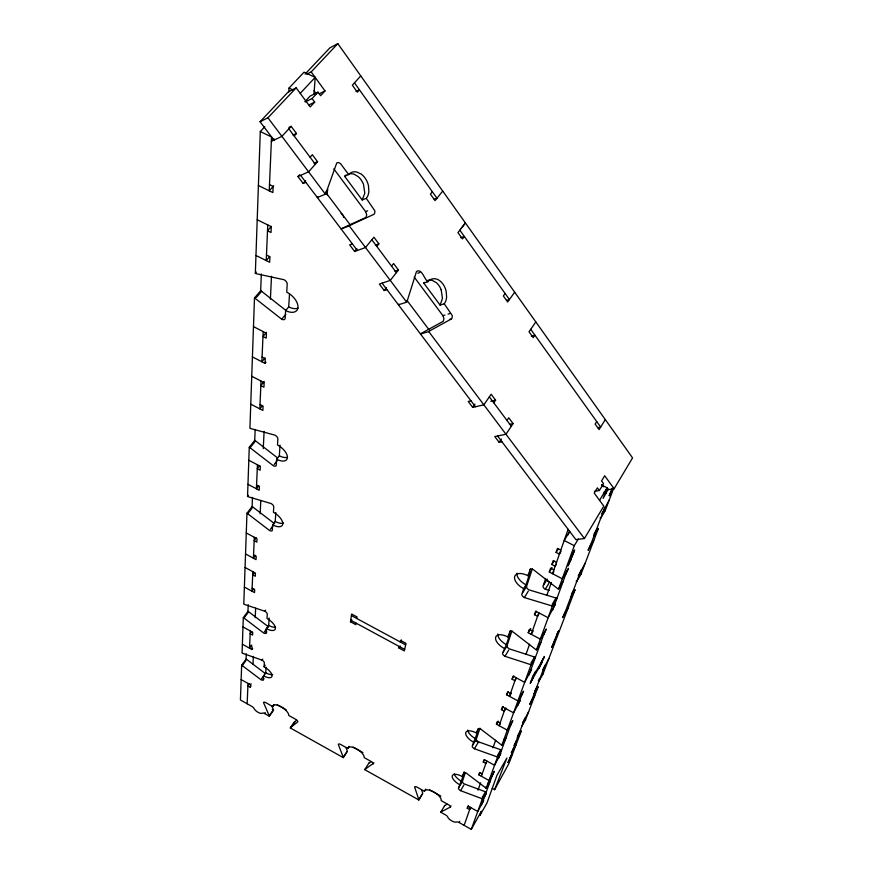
<?xml version="1.0" encoding="UTF-8"?>
<svg xmlns="http://www.w3.org/2000/svg" width="873" height="873" viewBox="0 0 873 873"><rect width="100%" height="100%" fill="white"/><g stroke="black" fill="none" stroke-linecap="round" stroke-linejoin="round"><path stroke-width="1.31" d="M265.676 673.705A2.728 1.135 35 0 1 265.25 673.498L246.732 659.486A2.728 1.124 35.3 0 0 246.066 659.071L241.646 665.204L240.435 700.004L251.871 706.41A2.63 1.037 34.8 0 1 253.956 708.385A5.282 2.084 34.7 0 0 258.092 712.335A5.282 2.084 34.7 0 0 262.424 713.132A2.641 1.037 34.6 0 1 264.584 713.536L269.342 716.198L273.522 710.142A2.63 1.048 34.6 0 0 273.456 709.749L272.049 706.475M268.622 626.814A2.881 1.255 35.4 0 1 268.175 626.596L248.652 611.755A2.881 1.255 35.8 0 0 247.954 611.318L243.305 617.648L242.072 653.015A2.783 1.157 35.5 0 0 242.749 653.331L262.02 660.141A2.794 1.168 35.1 0 1 264.323 662.793L264.083 666.743A9.69 4.005 35 0 1 272.081 675.877A9.69 4.005 35 0 1 263.537 675.844L263.308 679.685A2.739 1.124 35 0 1 260.896 679.663L242.312 665.63A2.739 1.124 35.3 0 0 241.646 665.204M274.58 523.724L252.886 507.049A3.208 1.539 37.2 0 0 252.111 506.558L246.961 513.259L243.785 604.083A2.935 1.288 36 0 0 244.495 604.411L264.846 611.253A2.946 1.299 35.6 0 1 267.269 614.101L267.007 618.51A10.225 4.452 35.5 0 1 275.421 628.342A10.225 4.452 35.5 0 1 266.396 628.625L266.134 632.892A2.892 1.244 35.4 0 1 263.591 632.958L244.014 618.095A2.892 1.244 35.8 0 0 243.305 617.648M246.961 513.259A3.219 1.528 37.2 0 1 247.736 513.75L269.506 530.468A3.219 1.539 36.7 0 0 272.354 530.173L272.671 524.891A11.404 5.511 36.8 0 0 282.776 523.789A11.404 5.511 36.8 0 0 273.424 512.342L273.762 506.864A3.296 1.604 37 0 0 271.056 503.535L248.336 496.792A3.296 1.593 37.5 0 1 247.539 496.442L249.263 447.26L254.741 440.363A3.427 1.746 38.2 0 1 255.571 440.887L277.669 458.009M285.908 310.45L261.616 291.32A3.907 2.215 41.2 0 0 260.678 290.742L254.48 297.977L249.929 428.217A3.503 1.801 38.6 0 0 250.78 428.567L275.006 435.169A3.525 1.822 38.1 0 1 277.876 438.813L277.505 445.023A12.167 6.242 37.8 0 1 287.424 457.561A12.167 6.242 37.8 0 1 276.643 459.253L276.272 465.244A3.437 1.735 37.6 0 1 273.249 465.691L250.093 447.784A3.437 1.735 38.2 0 0 249.263 447.26M254.48 297.977A3.929 2.204 41.1 0 1 255.418 298.555L281.695 319.212A3.929 2.226 40.4 0 0 285.165 318.329L285.635 310.602A13.946 8.01 40.7 0 0 297.988 307.307A13.946 8.01 40.7 0 0 286.748 292.182L287.206 283.605A4.049 2.346 41.2 0 0 283.976 279.709L256.302 273.718A4.038 2.313 41.9 0 1 255.342 273.347L260.285 131.55L264.803 126.749M246.066 658.984L246.273 653.768M247.91 612.551L248.227 604.683M252.483 497.392L252.057 508.13L247.736 513.75M254.698 441.443L255.167 429.461M260.645 291.517L261.343 273.969M247.146 703.769L248.019 683.428M250.278 630.95L249.536 648.192L251.795 645.082M252.832 571.673L251.991 591.207L253.585 589.057M254.316 537.288L253.41 558.207L255.603 555.283M257.437 464.785L256.4 488.782L258.746 485.759M261.038 381.065L259.848 408.87L262.358 405.749M263.177 331.565L261.878 361.76L265.01 357.952M267.76 224.928L266.232 260.569L269.626 256.662M249.351 683.886L247.921 685.916L250.202 687.193L251.042 683.69M242.378 644.241L251.926 649.512L252.057 646.806L249.656 645.485M252.417 356.915L265.032 363.364L265.25 358.65L262.075 357.024M252.984 664.146L253.356 656.354M255.2 617.724L255.658 608.208M260.165 513.815L260.798 500.436M263.275 448.646L264.093 431.393M270.401 299.177L271.503 276.283M288.821 91.981L289.028 88.053L304.066 72.164L315.197 77.37L313.985 94.393L315.731 92.505M261.627 678.637L265.73 672.745L266.069 667.288M266.396 628.625L268.698 625.428L269.168 617.997M272.671 524.891L275.224 521.497L275.792 512.538M276.643 459.253L279.349 455.761L280.026 445.088M285.635 310.602L288.701 306.925L289.498 294.157M327.135 194.854L327.517 190.347M356.075 623.136L355.835 624.675L350.488 621.783L351.655 614.035L357.057 616.938L356.806 618.499M401.471 639.931L400.172 641.928L400.5 640.4L405.967 643.346L404.33 650.909L398.906 647.973L399.223 646.467M574.139 551.289C556.428 593.116 584.015 529.344 570.997 557.356M459.624 784.707A10.007 4.212 31.4 0 1 452.258 775.791A10.007 4.212 31.4 0 1 462.297 776.523L464.283 773.151L458.5 788.155A2.837 1.179 31.4 0 0 460.584 790.676L481.612 798.533A2.848 1.189 31 0 1 482.343 798.882L471.278 829.35L459.122 822.541A2.728 1.091 31.3 0 0 457.07 821.897L455.793 822.17A5.456 2.183 31.4 0 1 448.198 817.914L447.467 816.517A2.717 1.091 31.5 0 0 445.71 815.022L440.723 812.228L444.728 805.506L447.074 804.273M462.297 776.523L464.13 771.83M473.504 742.192A10.563 4.692 31.4 0 1 465.789 732.589A10.563 4.692 31.4 0 1 476.494 733.069L478.568 729.577L472.249 746.044A2.99 1.32 31.3 0 0 474.443 748.75L496.748 756.738A3.012 1.32 30.9 0 1 497.523 757.098L486.228 788.177A2.903 1.233 31 0 1 485.53 787.73L466.368 773.162A2.892 1.222 31.4 0 0 463.465 772.965M476.494 733.069L477.793 729.097A3.055 1.375 31.3 0 1 480.892 729.217L501.113 744.68A3.066 1.375 30.9 0 0 501.855 745.16L505.936 738.1M504.158 648.355A11.786 5.871 31.4 0 1 495.678 637.159A11.786 5.871 31.4 0 1 507.879 636.963L510.138 633.22L506.395 644.645L502.586 653.157A3.328 1.637 31.3 0 0 504.987 656.3L530.151 664.462A3.361 1.659 30.8 0 1 531.024 664.844L535.411 657.369A3.35 1.67 30.7 0 0 534.549 656.987L509.428 648.912A3.317 1.648 31.3 0 1 507.049 645.769L511.982 630.753M507.879 636.963L510.258 630.743M523.647 588.664A12.571 6.689 31.5 0 1 514.71 576.398A12.571 6.689 31.5 0 1 527.881 575.7L530.26 571.815L526.004 584.823L523.647 588.664L521.868 594.12A3.547 1.866 31.4 0 0 524.389 597.569L551.409 605.753A3.579 1.888 30.7 0 1 552.336 606.146L556.941 598.387A3.568 1.899 30.6 0 0 556.014 597.994L529.06 589.897A3.536 1.877 31.3 0 1 526.55 586.46L532.41 568.629M527.881 575.7L530.533 568.727M459.154 787.042L462.406 781.499L465.342 772.583M472.937 744.887L476.342 739.136L479.943 728.18M545.669 578.504L543.05 586.099A3.23 1.724 31 0 0 545.319 589.231L549.215 590.399M551.845 647.144L558.687 630.906L551.845 647.144L553.831 643.728M470.94 807.394L469.663 809.598L467.241 808.245L468.004 806.041L477.771 811.486L483.664 800.399L482.387 802.614M492.099 776.032L494.282 771.361L489.022 780.484L478.83 774.853L479.67 772.441L482.223 773.849M486.545 762.315L485.879 763.46L483.282 762.042L484.144 759.554L494.555 765.272L500.796 753.519L499.465 755.832M510.454 725.725L512.822 720.64L507.311 730.144L496.421 724.219L497.37 721.491L500.098 722.964M506.056 708.079L504.245 711.157L501.473 709.651L502.455 706.824L513.586 712.848L520.243 700.364L518.835 702.765M521.116 696.523L523.593 691.187L517.929 700.899L506.635 694.81L507.649 691.874L510.487 693.402M516.172 678.616L514.939 680.722L512.058 679.172L513.117 676.128L524.673 682.326L531.559 669.416L530.118 671.872M543.617 634.889L546.334 629.018L540.354 639.145L528.198 632.707L529.376 629.335L532.421 630.939M538.827 614.188L537.561 616.316L534.462 614.69L535.684 611.176L548.135 617.724L555.512 603.92L553.984 606.473M565.584 574.696L568.541 568.279L562.277 578.777L549.281 572.011L550.612 568.17L553.875 569.862M556.505 563.98L555.152 566.228L551.878 564.536L553.231 560.63L556.516 562.332M561.012 551.463L559.407 554.115L556.09 552.402L557.487 548.397L560.815 550.121M464.141 825.345L470.438 807.405M481.383 776.261L486.741 760.972M505.238 708.33L499.138 725.703L500.371 723.597M516.008 677.677L509.45 696.327L511.349 693.107M538.794 612.813L531.231 634.311L533.239 630.95M568.116 529.322L552.522 573.703L553.929 571.379M609.289 495.668L612.89 488.313M478.011 790.174L480.608 782.841M492.994 747.768L495.668 740.206M525.961 654.434L529.584 644.187M546.891 595.19L551.398 582.433M568.225 534.8L569.523 531.111M501.855 745.16L531.024 664.844M509.494 631.987A3.405 1.724 31.3 0 1 513.04 631.91L535.607 649.403A3.427 1.724 30.7 0 0 536.437 649.927L552.336 606.146M529.736 570.025A3.634 1.964 31.4 0 1 533.567 569.796L557.618 588.598A3.656 1.964 30.7 0 0 558.513 589.155L574.292 545.69L578.341 538.947M481.58 804.83L492.972 773.631M498.559 758.331L511.447 723.008M517.798 705.613L522.185 693.609M528.994 674.938L544.839 631.539M552.696 610.02L566.981 570.887M533.523 677.219L530.227 683.384L532.934 676.084L535.706 671.337L535.149 672.81M539.438 667.059L538.892 668.522L544.381 656.463L541.096 662.629M601.573 484.984L607.117 487.778L603.156 498.374L608.383 488.869M492.263 788.384L494.598 789.672L506.897 758.004L496.944 775.355L486.959 803.04L479.834 815.513L481.394 811.268L471.278 829.35M509.559 758.681L511.862 754.141L511.36 755.538M512.549 750.791L524.935 718.13M531.002 702.143L544.981 665.27M563.958 615.225L581.036 570.167M589.493 547.873L604.836 507.409M612.049 488.389L609.256 495.755L611.471 492.045M517.482 736.114L520.537 730.799A2.772 1.266 30.6 0 1 521.257 731.127L508.959 763.428L494.598 789.672M521.858 726.238L525.568 719.799L538.063 686.953A2.914 1.408 30.5 0 0 537.31 686.615L534.767 691.012M538.281 680.558A2.968 1.451 30.5 0 0 539.012 681.016L542.864 674.36L575.001 589.941A3.241 1.746 30.3 0 0 574.15 589.581L571.4 594.262M576.158 581.036A3.317 1.811 30.3 0 0 576.78 581.396L580.949 574.314L598.365 528.569A3.448 1.986 30.2 0 0 597.459 528.209L593.869 534.243M600.089 517.787A3.525 2.052 30.2 0 0 600.744 518.18L605.109 510.858L613.588 488.585M325.804 193.533L336.771 162.891L338.626 162.542L340.557 163.666L348.676 174.556A15.288 10.836 68.5 0 1 354.22 171.763L356.555 171.926L361.182 174.043A15.277 10.836 68.6 0 1 368.482 185.687L368.864 191.634A15.277 10.836 68.6 0 1 366.256 198.335L362.186 199.972L344.639 176.291L346.155 174.906M508.217 762.216L510.007 759.084M482.343 798.882L486.217 792.149A2.848 1.2 31 0 0 485.486 791.8L464.491 784.009A2.826 1.189 31.3 0 1 462.406 781.499M521.257 731.127L517.591 737.51A2.772 1.266 30.6 0 0 517.231 737.325M484.984 795.499L486.261 793.273L484.166 797.758M516.249 741.024L514.132 745.52L515.354 743.392M513.433 748.467L511.338 752.908L516.172 744.483M528.667 711.659L522.741 722.8L523.986 720.64M485.53 787.73L486.185 786.595M487.483 784.325L488.138 783.19M486.228 788.177L490.146 781.379M482.267 797.409L485.486 791.8M497.424 755.571L500.786 749.754A3.001 1.331 30.9 0 1 501.56 750.114L497.523 757.098M459.122 822.541L459.755 821.449M467.241 808.245L468.517 806.041M538.063 686.953L534.254 693.555A2.925 1.408 30.5 0 0 533.872 693.369M531.984 699.524L529.725 704.336L534.778 695.585M548.888 658.537L542.602 670.355L543.901 668.107M503.841 739.977L504.518 738.809M538.925 679.445L539.569 678.332M532.399 677.535L543.835 657.936M483.282 762.042L484.624 759.739M530.784 681.922L542.166 662.378M478.83 774.853L480.161 772.572M568.017 608.274L562.594 617.549L565.158 612.038M556.592 634.638L558.6 631.201M530.882 663.218L534.549 656.987M575.001 589.941L570.877 596.968A3.252 1.746 30.3 0 0 570.451 596.761M496.421 724.219L498.21 721.174M440.723 812.228A2.717 1.091 31.5 0 1 440.92 811.977L450.392 807.067L451.025 805.965M460.584 790.676L463.836 785.122M585.248 563.03L578.319 576.027L579.716 573.637M536.437 649.927L540.889 642.375M501.473 709.651L503.285 706.573M593.76 540.649L588.064 550.285L590.879 544.206M512.058 679.172L513.924 676.029M474.443 748.75L477.837 742.988M506.635 694.81L508.468 691.7M414.206 277.068L442.884 315.655L443.942 318.59L443.266 321.297L420.972 333.53A4.158 2.979 74.2 0 0 420.491 334.021L428.774 331.609A4.201 2.99 73.9 0 1 429.254 331.107L451.559 318.852L452.094 317.685A4.125 2.881 74.3 0 0 452.116 315.295L444.248 303.815A14.525 10.192 73.2 0 0 446.605 297.126L446.201 291.386A14.525 10.192 73.2 0 0 439.414 280.473C435.965 277.821 430.542 278.029 427.912 281.728L423.787 283.081L440.101 305.092L444.248 303.815M552.173 604.454L556.014 597.994M598.365 528.569L594.055 535.836A3.459 1.975 30.2 0 0 593.607 535.629M609.223 500.043L601.879 513.804L603.341 511.349M558.513 589.155L563.172 581.32M568.77 563.478L571.138 559.517M528.198 632.707L530.719 628.495M497.566 435.987L575.896 539.623L584.419 538.521L603.789 506.089L594.207 493.059L597.372 487.843L599.358 490.539L603.538 483.62L601.562 480.925L604.694 475.752L614.134 488.749L632.565 457.899L337.829 43.65L329.874 47.873L305.092 74.096M373.982 762.926L364.903 769.397A2.684 1.069 32.9 0 0 364.75 769.659L418.844 799.974L422.707 793.557A2.695 1.091 32 0 0 422.696 793.186L421.659 790.065M418.844 799.974A2.706 1.08 32 0 0 418.833 799.603L414.599 787.053A2.739 1.113 32 0 1 417.272 787.271L424.42 791.265L425.718 789.105M599.511 500.447L607.117 487.778M534.462 614.69L536.502 611.286M503.328 651.924L507.049 645.769M543.748 584.932L547.24 579.148M418.833 799.603L422.052 794.255M504.987 656.3L508.686 650.145M545.319 589.231L548.801 583.448M551.878 564.536L553.995 561.033M549.281 572.011L552.042 567.439M556.09 552.402L558.229 548.877M569.622 531.537L564.187 540.496L574.292 545.69M524.389 597.569L528.285 591.174M522.643 592.843L526.55 586.46M605.316 419.597L599.085 429.592L595.146 424.092L596.717 421.583M364.75 769.659L368.886 763.1L370.981 761.747M269.342 716.198A2.641 1.048 34.6 0 0 269.266 715.805L263.526 702.623A2.674 1.069 34.7 0 1 265.883 702.689L272.736 706.519A9.385 3.765 34.4 0 1 281.106 706.77A9.385 3.765 34.4 0 1 288.777 715.478L295.674 719.33A2.684 1.08 34.2 0 1 297.846 721.807L290.458 727.678A2.652 1.048 34.1 0 0 290.327 727.962L343.318 757.655A2.674 1.069 33.3 0 0 343.285 757.273L338.277 744.407A2.706 1.091 33.4 0 1 340.786 744.538L347.781 748.445L349.145 746.35M343.285 757.273L346.636 752.079M343.318 757.655L347.345 751.413A2.663 1.069 33.3 0 0 347.312 751.042L346.079 747.834M398.906 647.973L400.205 645.998M506.962 420.437L508.752 417.785L513.095 423.612L505.98 434.241L494.784 436.565L499.138 442.327L501.931 441.76M499.138 442.327L501.353 439.01M440.101 305.092L442.447 298.435L441.225 289.912M291.146 726.663L296.438 720.094M290.327 727.962L294.463 721.851A2.641 1.059 34.1 0 1 294.594 721.567M350.488 621.783L351.819 619.841M493.78 402.802L495.58 400.161L491.161 394.236L483.849 404.821L472.697 407.385L468.223 401.471L470.984 400.827M269.266 715.805L272.758 710.753M535.836 321.941L529.016 331.784L533.228 337.665L534.931 335.199L531.351 336.16M264.584 713.536L265.294 712.521M272.736 706.519L274.144 704.478M472.697 407.385L474.988 404.09M263.308 679.685L264.028 678.659M264.083 666.743L265.196 665.182M250.202 687.193L250.922 686.178M262.02 660.141L262.762 659.093M266.134 632.892L266.898 631.834M514.677 292.204L507.66 301.982L503.339 295.947L505.107 293.492M264.355 631.899L268.175 626.596M251.926 649.512L252.679 648.475M242.312 665.63L245.99 660.512M251.686 631.648L250.158 633.754L252.592 635.086L252.723 632.292L242.989 626.934M264.846 611.253L265.621 610.172M244.014 618.095L247.888 612.813M254.316 572.677L252.701 574.86L255.287 576.256L255.429 573.081L245.062 567.472M362.186 199.972L364.794 193.293L363.539 184.465A15.19 10.792 68.5 0 0 361.586 180.624L360.855 179.511A15.245 10.847 68.5 0 0 358.159 176.619L353.696 173.967L349.069 173.64M270.357 529.344L272.889 525.961M256.324 537.844L254.174 540.693L256.848 542.133L257 538.728L246.262 532.966M461.228 228.366L465.407 222.964L457.954 232.6L462.472 238.907L464.338 236.485L460.813 237.718M274.144 464.534L277.134 460.671M247.539 496.442L248.423 495.318M259.663 465.647L257.273 468.703L260.143 470.209L260.318 466.302L248.805 460.246M391.541 266.112L393.581 263.537L398.437 270.041L390.264 280.397L379.351 284.085L384.218 290.513L386.401 287.741M250.093 447.784L254.654 442.033M442.72 191.067L435.06 200.637L430.422 194.155L432.353 191.765M376.798 246.404L378.882 243.84L373.928 237.216L365.514 247.506L354.678 251.489L349.68 244.877L352.365 243.873M264.213 381.468L260.841 385.604L263.941 387.197L264.148 382.658L251.74 376.274M265.032 363.364L266.014 362.175M354.678 251.489L356.937 248.74M281.695 319.212L285.755 314.345M266.461 332.297L262.959 336.498L266.189 338.135L266.407 333.213L253.476 326.644M256.455 297.344L261.616 291.32M423.787 283.081L424.431 282.328M326.109 191.613L327.855 189.594M255.342 273.347L256.389 272.125M271.394 226.369L267.509 230.767L271.023 232.491L271.285 226.664L257.208 219.734M299.548 174.742L297.944 176.542L303.182 183.461L305.583 180.766M310.079 157.216L312.327 154.707L317.565 161.723L308.584 171.817L297.944 176.542M273.696 185.862L269.233 190.805L271.547 136.952L260.285 131.55M360.778 75.907L352.343 85.183L357.33 92.145L359.436 89.81L355.998 91.49M294.19 135.981L296.482 133.482L291.146 126.345L288.887 127.447M337.829 43.65L311.192 71.913L325.007 90.923L320.598 95.703L318.012 92.156L312.076 98.551L314.684 102.108L310.221 106.953L296.165 87.846L288.243 91.916L260.056 121.751L273.98 140.16M291.146 126.345L281.903 136.352L271.361 141.426L273.958 138.621M304.972 101.617L310.057 96.15L318.012 92.156M300.236 93.335L315.197 77.37M260.056 121.751L267.946 117.79L296.165 87.846M306.652 74.27L311.192 71.913M319.311 93.771L325.007 90.923M305.255 101.955L312.076 98.551M308.998 104.924L314.684 102.108M293.077 135.108L296.482 133.482M314.127 163.262L317.565 161.723M303.182 183.461L305.834 182.315M344.639 176.291L348.676 174.556M325.804 193.522A4.485 3.23 67.9 0 1 325.389 194.155L317.346 197.549A4.463 3.252 67 0 0 317.772 196.927M333.813 168.849L365.58 211.604L367.598 210.808M366.256 198.335L374.713 210.644A4.332 3.066 69.7 0 1 374.681 213.099L374.091 214.256L349.767 225.387A4.398 3.165 69.8 0 0 349.244 225.867L341.136 229.021A4.376 3.165 69.7 0 1 341.659 228.54L365.962 217.432L366.715 214.693L365.58 211.604M434.241 199.284L436.98 198.236L354.46 82.848M375.379 245.127L378.882 243.84M394.923 271.252L398.437 270.041M417.741 273.205L419.804 272.507M384.218 290.513L386.935 289.607M427.912 281.728C424.453 279.917 422.052 267.924 416.486 271.503L407.025 301.545A4.267 3.066 72.3 0 1 406.643 302.189L398.415 304.797A4.234 3.034 72.9 0 0 398.786 304.153M442.884 315.655L444.935 315.044M448.045 314.105L450.119 313.483M506.646 300.356L509.417 299.526L459.831 230.177M449.475 319.463L451.559 318.852M490.79 401.264L495.58 400.161M509.494 424.376L513.095 423.612M427.835 280.244L432.102 280.288L436.238 282.568A14.503 10.214 73.3 0 1 438.704 285.285L439.425 286.279A14.503 10.214 73.3 0 1 441.203 289.956M597.83 427.65L600.657 427.083L530.729 329.317M594.502 491.313L599.358 490.539M605.655 490.091L614.134 488.749M500.786 749.754L478.513 741.843A2.979 1.32 31.3 0 1 476.342 739.136M289.028 88.053L293.514 90.159M269.495 184.607L273.129 186.375L272.856 192.573L258.408 185.534M266.472 255.003L269.91 256.706L269.659 262.282L255.964 255.473M604.018 492.176L606.211 493.278M260.034 404.505L263.079 406.087L262.871 410.441L250.769 404.166M256.564 485.017L259.39 486.512L259.216 490.277L247.965 484.319M253.552 554.922L256.193 556.341L256.04 559.626L245.531 553.951M351.426 615.596L405.639 644.874M350.717 620.245L404.657 649.403M252.122 588.129L254.676 589.526L254.534 592.592L244.375 587.06M475.752 740.784L479.026 742.574M241.144 679.598L250.322 684.705M277.221 704.784L286.126 709.749M353.085 747.124L362.906 752.602M429.712 789.879L440.854 796.1M272.343 709.476L273.522 710.142M300.585 175.364L357.373 250.496M382.058 283.168L475.469 406.753M325.804 192.409L350.597 225.398M406.96 300.377L429.058 329.776M267.946 117.79L325.389 194.166M349.244 225.867L406.643 302.178M428.774 331.609L584.419 538.521M288.843 128.833L315.328 164.233M371.833 239.78L396.407 272.627M489.338 396.866L511.327 426.264M313.974 90.716L316.266 93.869M601.726 484.711L603.298 486.861M298.009 308.125A13.924 8.032 40.8 0 1 288.701 306.925M275.552 627.25A10.203 4.474 35.5 0 1 268.698 625.428M272.747 674.513A9.668 4.027 35 0 1 265.73 672.745M461.588 781.357A9.996 4.223 31.4 0 1 454.211 773.784M475.567 738.722A10.552 4.714 31.4 0 1 467.742 730.057M450.392 807.067A2.761 1.113 31.5 0 0 448.34 804.633L441.149 800.617A9.625 3.907 31.8 0 0 433.936 792.062A9.625 3.907 31.8 0 0 424.42 791.265M368.722 763.373A2.674 1.08 32.8 0 1 368.886 763.1M373.317 763.984A2.717 1.102 32.8 0 0 371.2 761.529L364.161 757.6A9.494 3.841 33.1 0 0 356.719 748.969A9.494 3.841 33.1 0 0 347.781 748.445M444.532 805.757A2.717 1.102 31.5 0 1 444.728 805.506M287.512 457.332A12.146 6.253 37.8 0 1 279.349 455.761M283.496 522.992A11.393 5.533 36.8 0 1 275.224 521.497M506.395 644.645A11.764 5.893 31.4 0 1 497.817 634.016M526.004 584.823A12.538 6.711 31.4 0 1 516.936 573.212M542.864 674.36A2.957 1.462 30.5 0 1 542.493 674.142M525.568 719.799A2.815 1.31 30.6 0 1 525.044 719.483M605.109 510.858A3.514 2.062 30.2 0 1 604.454 510.465M580.949 574.314A3.306 1.822 30.3 0 1 580.338 573.943M549.488 582.291A3.219 1.735 30.9 0 1 547.382 580.305M341.103 213.481A3.896 2.444 42.2 0 1 343.416 216.373M343.547 216.973A3.896 2.444 42.2 0 1 343.547 217.497M508.13 762.456L511.807 754.348L508.13 762.456"/></g></svg>
